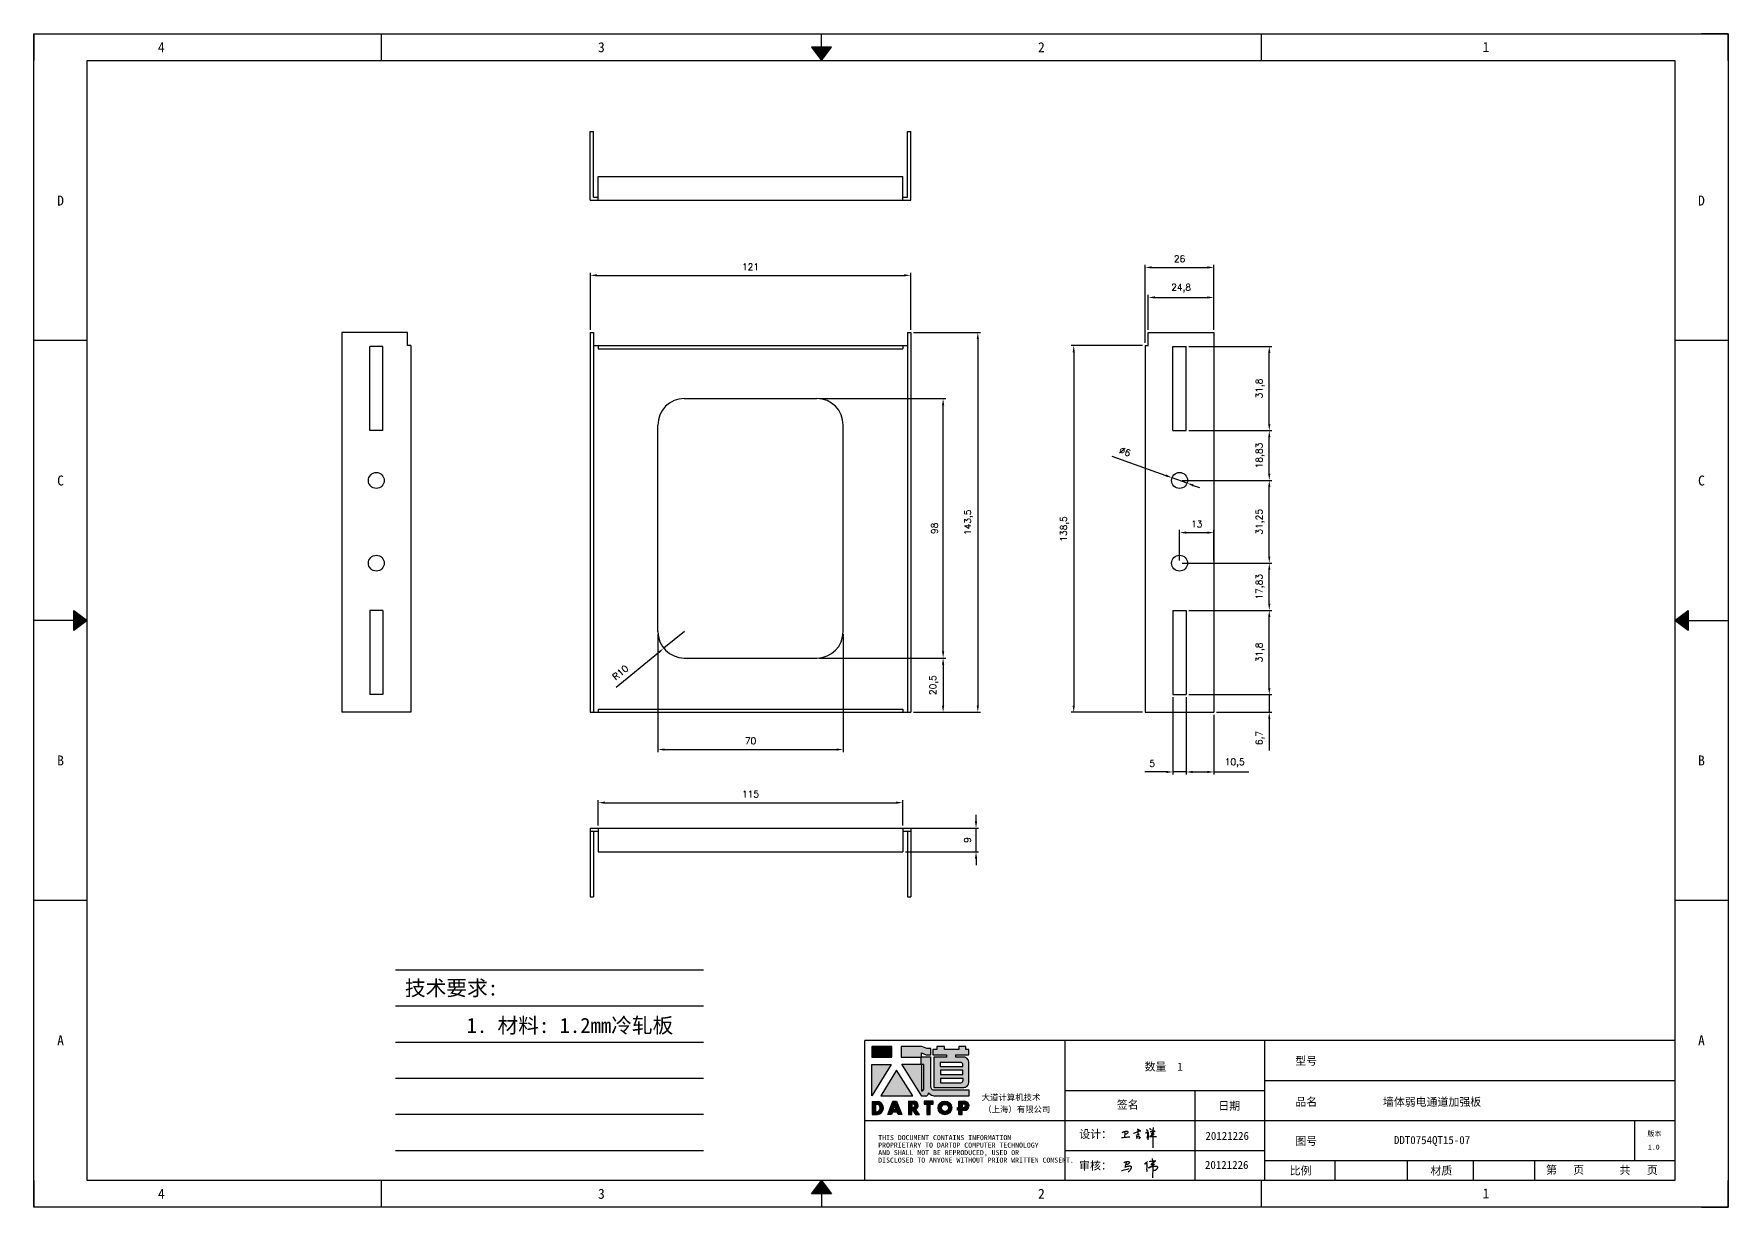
# Model space of a CAD drawing. Header units: millimetres. Extents: x 120943 to 145233, y 4425 to 40233.
# Drawn here: x 144594 to 145233, y 28903 to 29346 of the extents above; entities that cross this region are included whole.
import ezdxf
from ezdxf.enums import TextEntityAlignment as Align

# ---------------------------------------------------------------- set-up
doc = ezdxf.new("R2010")
doc.units = ezdxf.units.MM
doc.linetypes.add('DOT', pattern=[0.25, 0, -0.25])
doc.layers.add('4', color=7, linetype='Continuous')
doc.layers.add('print', color=30, linetype='Continuous')
doc.layers.add('dim', color=2, linetype='Continuous', lineweight=9)
doc.styles.add('Dartop', font='SIMFANG.TTF')
doc.styles.add('HZ', font='SimSun.ttf')
doc.styles.add('hzHT', font='SIMHEI.TTF')
doc.styles.get("Standard").update_dxf_attribs({"font": 'txt', "bigfont": 'gbcbig.shx'})
doc.dimstyles.new('0.5small', dxfattribs={"dimtxt": 2.5, "dimasz": 2.5, "dimexe": 1, "dimexo": 1, "dimgap": 2, "dimtad": 1, "dimtxsty": 'Standard', "dimcen": 2.5, "dimadec": 0, "dimazin": 0, "dimtfac": 1, "dimtmove": 0, "dimatfit": 3, "dimfxl": 1, "dimarcsym": 0})

# ---------------------------------------------------------------- blocks, each defined once
blk = doc.blocks.new('*U527')
at = {"color": 254, "linetype": 'Continuous', "extrusion": (0, 0, -1)}
for points in [[(-17, 0.333), (-16.812, 0.25), (-17, 0.5)], [(-17, 0.333), (-17.188, 0.25), (-16.812, 0.25)], [(-17, 0.333), (-17, 0.5), (-17.188, 0.25)]]:
    blk.add_solid(points, dxfattribs=at)
blk = doc.blocks.new('*U526')
at = {"color": 254, "linetype": 'Continuous', "extrusion": (0, 0, -1)}
for points in [[(-33.167, 11), (-33, 11), (-33.25, 11.188)], [(-33.167, 11), (-33.25, 11.188), (-33.25, 10.812)], [(-33.167, 11), (-33.25, 10.812), (-33, 11)]]:
    blk.add_solid(points, dxfattribs=at)
blk = doc.blocks.new('*U528')
at = {"color": 254, "linetype": 'Continuous'}
for points in [[(17, 21.667), (17.188, 21.75), (16.812, 21.75)], [(17, 21.667), (16.812, 21.75), (17, 21.5)], [(17, 21.667), (17, 21.5), (17.188, 21.75)]]:
    blk.add_solid(points, dxfattribs=at)
blk = doc.blocks.new('*U525')
at = {"color": 254, "linetype": 'Continuous', "extrusion": (0, 0, -1)}
for points in [[(-0.833, 11), (-0.75, 10.812), (-0.75, 11.188)], [(-0.833, 11), (-0.75, 11.188), (-1, 11)], [(-0.833, 11), (-1, 11), (-0.75, 10.812)]]:
    blk.add_solid(points, dxfattribs=at)
blk = doc.blocks.new('dadao')
for p, q in [((48, 19.2), (44.9, 10.4)), ((44.9, 10.4), (51.2, 10.4)), ((51.2, 10.4), (48, 19.2))]:
    blk.add_line(p, q)
for points in [[(41.8, 121.6), (41.8, 143.7), (-0.4, 143.7), (-0.4, 121.6), (41.8, 121.6)], [(104.8, 122), (104.8, 130.3), (114.1, 126.3), (124.2, 126.3), (124.2, 139.6), (115.9, 139.6), (105.1, 143.9), (61.5, 143.9)], [(61.7, 144), (61.7, 121.3), (103.9, 121.3)], [(113.4, 38.7), (105.1, 38.7), (63, 106.5), (103.9, 106.5), (103.9, 120.9), (103.9, 121.3)], [(109.7, 53.6), (109.7, 106.2), (104.3, 106.2), (104.3, 50.4), (106.6, 50.4)], [(144.6, 94.4), (144.6, 84.8), (192, 84.8), (192, 94.1), (144.9, 94.1)], [(120.2, 45), (119.5, 45), (119.5, 44.6)], [(0, 28), (0, 0), (11.8, 0)], [(0.1, 28), (14, 28)], [(7.1, 21.8), (7.1, 6.1), (12, 6.1)], [(7.1, 21.8), (11.4, 21.8)], [(76.8, 28.2), (76.8, 0), (84.1, 0), (84.1, 11.1), (91.6, -0.1), (100.3, -0.1), (91.7, 11.1)], [(76.8, 28.2), (90.6, 28.2)], [(84, 22.7), (84, 15.3), (87.2, 15.3)], [(84, 22.7), (87.3, 22.7)], [(183.7, 0), (183.7, 9.6), (180.6, 9.6), (180.6, 14.9), (183.8, 14.9), (183.8, 28.1), (196.1, 28.1), (196.5, 28.1)], [(183.7, 0), (190.9, 0), (190.9, 9.6), (198.8, 9.6)], [(194.9, 22.3), (190.8, 22.3), (190.8, 15), (194.4, 15)]]:
    blk.add_lwpolyline(points)
blk.add_lwpolyline([(137.1, 144.2), (137.1, 137.9), (128.3, 137.9), (128.3, 126.5), (157.3, 126.5), (157.3, 121.5), (130.3, 121.5), (130.3, 57.5), (194.4, 57.5, 0.414214), (204.4, 67.5), (204.4, 111.3, 0.414214), (194.4, 121.3), (177.5, 121.3), (177.5, 126.3), (204.7, 126.3), (204.7, 137.7), (198.2, 137.7), (198.2, 143.9), (183.3, 143.9), (183.3, 138), (153, 138), (153, 144.2), (137.1, 144.2)], format="xyb", close=True)
for points in [[(104.8, 122), (123.4, 122), (123.4, 60, 0.414214), (131.4, 52), (204.8, 52), (204.8, 39.1), (131.7, 39.1)], [(144.3, 110.8), (144.3, 101.8), (192.3, 101.8), (192.3, 105.5, 0.414214), (187.3, 110.5), (144.3, 110.5)], [(144.6, 77), (144.6, 67.5), (187.6, 67.5, 0.414214), (192.6, 72.5), (192.6, 76.4), (144.6, 76.4)]]:
    blk.add_lwpolyline(points, format="xyb")
for points in [[(-0.3, 106.2), (40.4, 106.2), (-0.3, 39.7), (-0.3, 106.2)], [(51.7, 94.1), (18.4, 39.3), (86.2, 39.3)], [(43.8, 28.2), (51.8, 28.2), (62.6, -0.1), (55, -0.1), (53.2, 5), (42.9, 5), (41.1, 0), (33.6, 0)], [(110, 28.1), (110, 21.9), (116, 21.9), (116, -0.1), (123.2, -0.1), (123.2, 22), (129.2, 22), (129.2, 28.1), (110, 28.1)]]:
    blk.add_lwpolyline(points, close=True)
for radius in [14.5, 7.44]:
    blk.add_circle((154.2, 14.2), radius)
for centre, radius, start, end in [((99.2, 60.7), 12.6, 305.6399, 325.969), ((111.6, 46.7), 8.19, 282.9811, 347.6627), ((136, 61.7), 22.9, 226.7358, 259.3209), ((8.5, 13.9), 8.49, 294.2143, 69.7177), ((9.6, 14.2), 14.4, 278.6604, 72.3203), ((86.4, 19), 3.8, 282.527, 76.7196), ((88.6, 19.4), 8.95, 290.6073, 77.2124), ((193.7, 18.7), 3.8, 280.9891, 72.5513), ((195.7, 18.6), 9.51, 288.8959, 85.2442)]:
    blk.add_arc(centre, radius, start, end)
blk = doc.blocks.new('h')
for p, q in [((20768.1, -2360.9), (20773, -2359.1)), ((20769.5, -2366.9), (20769.8, -2370.6)), ((20769.8, -2370.6), (20770.9, -2378)), ((20770.9, -2378), (20771.5, -2370.6)), ((20772.4, -2369.3), (20774.9, -2367.8)), ((20773, -2359.1), (20784.1, -2355.2)), ((20773.3, -2331.8), (20775.3, -2338.7)), ((20789.1, -2340.9), (20773.5, -2331.9)), ((20775.3, -2338.7), (20775.6, -2351.2)), ((20775.6, -2351.2), (20775.5, -2357.3)), ((20782.2, -2369.2), (20780, -2377.1)), ((20780, -2377.1), (20788.3, -2371.3)), ((20780.1, -2366.4), (20780.8, -2366.4)), ((20781.9, -2367.4), (20782.2, -2369.2)), ((20845.7, -2343.5), (20848.4, -2353)), ((20848.9, -2370.3), (20847.9, -2424)), ((20848.4, -2353), (20848.9, -2370.3))]:
    blk.add_line(p, q)
for points in [[(20696.6, -2372.4, 0.002073), (20710.6, -2371.9, 0.016137), (20719.6, -2371.3, 0.008314), (20736.9, -2369.3)], [(20699.1, -2348.2, -0.029745), (20704.6, -2345.4, -0.046842), (20708.4, -2344.2, -0.00919), (20714.3, -2343, -0.018517), (20717.2, -2342.5, -0.037841), (20720.3, -2342.4, -0.039541), (20723.2, -2342.8, -0.149785), (20726, -2344.3, -0.204935), (20726.9, -2346.6, -0.074872), (20726.5, -2348.3, -0.061615), (20725.6, -2350.3, -0.034204), (20723.8, -2352.6, -0.045776), (20722.3, -2354.1, -0.054985), (20720.4, -2355.3, -0.036348), (20717.3, -2356.5, -0.067752), (20715.7, -2356.8, -0.043553), (20713.2, -2356.7)], [(20755, -2351.9, -0.024077), (20759.9, -2350.1, -0.013147), (20768.7, -2346.5, -0.00522), (20775.4, -2344.1, -0.018517), (20777.3, -2343.4, -0.008274), (20786.3, -2341, -0.039541), (20788.3, -2340.8, -0.079216), (20789.4, -2341, -0.204935)], [(20813.5, -2350.1, 0.007348), (20815.9, -2348.7, 0.008421), (20818, -2347.3, 0.009459), (20819.7, -2346.2, -0.016325), (20820.7, -2345.5, -0.173771), (20821.8, -2345.3, -0.085159), (20823.9, -2346, -0.125883), (20826, -2347.9, -0.160659), (20826.6, -2350.1, -0.010447), (20826.5, -2352.3, -0.008247), (20826.2, -2355.1, -0.002698), (20825.3, -2374, 0.001562), (20823.9, -2383.7, 0.016137)], [(20816.8, -2335, -0.053561), (20819.6, -2336.1, -0.075272), (20821.3, -2337.3, -0.005295), (20822.5, -2338.5, -0.009337), (20823.1, -2339.1, -0.026146), (20823.7, -2339.8, -0.016644), (20824.5, -2340.9)], [(20832.1, -2329.2, -0.053561), (20834.9, -2330.3, -0.075272), (20836.7, -2331.5, -0.005295), (20837.8, -2332.6, -0.009337), (20838.5, -2333.3, -0.026146), (20839, -2334, -0.016644), (20839.8, -2335.1)], [(20836, -2343.7, -0.02797), (20842.1, -2342.6, -0.048868), (20845.6, -2342.2, -0.00919), (20851.1, -2341.4, -0.018517), (20853.9, -2341.1, -0.037841), (20856.7, -2341.2, -0.039541), (20859.4, -2341.6, -0.018282), (20840.6, -2354.7, -0.000937)], [(20847.6, -2340.2, 0.021784), (20849.6, -2335.9, 0.028296), (20850.8, -2332.4, 0.008136), (20851.9, -2328.2, 0.028913), (20852.2, -2327, 0.08193), (20852.1, -2325.9, 0.075058), (20851.7, -2324.7, 0.275043)]]:
    blk.add_lwpolyline(points, format="xyb")
for points in [[(20711.3, -2343.5), (20711.3, -2343.5), (20711.5, -2355.8), (20710.7, -2368), (20710.6, -2371.9)], [(20821.5, -2350.6), (20822.4, -2359.2), (20822.2, -2364.9), (20821.7, -2369), (20821.3, -2376.3), (20823.6, -2368.5), (20827.2, -2366.3), (20829.5, -2366.3)], [(20840.6, -2354.7), (20850, -2354.7), (20855, -2354.3), (20845.9, -2361.1), (20840.5, -2364), (20833, -2367.5), (20863.2, -2367.4), (20865.9, -2367.3)]]:
    blk.add_lwpolyline(points)
for centre, radius, start, end in [((20773.7, -2371.2), 2.3, 121.9907, 163.60158), ((20787.5, -2406), 40.3, 100.61827, 108.24823), ((20780.8, -2367.6), 1.15, 9.4675, 90)]:
    blk.add_arc(centre, radius, start, end)
blk = doc.blocks.new('*D1498')
at = {"layer": 'Defpoints', "color": 0}
for p in [(144924.79, 29254.68), (144803.79, 29233.13), (144924.79, 29233.13)]:
    blk.add_point(p, dxfattribs=at)
at = {"layer": 'dim', "color": 0, "lineweight": -2}
for p, q in [((144803.79, 29234.13), (144803.79, 29255.68)), ((144806.29, 29254.68), (144922.29, 29254.68)), ((144924.79, 29234.13), (144924.79, 29255.68))]:
    blk.add_line(p, q, dxfattribs=at)
at = {"layer": 'dim', "color": 0}
for points in [[(144806.29, 29255.1), (144806.29, 29254.27), (144803.79, 29254.68)], [(144922.29, 29255.1), (144922.29, 29254.27), (144924.79, 29254.68)]]:
    blk.add_solid(points, dxfattribs=at)
at = {"layer": 'dim', "color": 0, "insert": (144864.29, 29257.93), "char_height": 2.5, "attachment_point": 5}
blk.add_mtext('121', dxfattribs=at)
blk = doc.blocks.new('*D1499')
at = {"layer": 'Defpoints', "color": 0}
for p in [(144924.79, 29233.13), (144924.79, 29089.63), (144950.13, 29089.63)]:
    blk.add_point(p, dxfattribs=at)
at = {"layer": 'dim', "color": 0, "lineweight": -2}
for p, q in [((144925.79, 29233.13), (144951.13, 29233.13)), ((144950.13, 29230.63), (144950.13, 29092.13)), ((144925.79, 29089.63), (144951.13, 29089.63))]:
    blk.add_line(p, q, dxfattribs=at)
at = {"layer": 'dim', "color": 0}
for points in [[(144949.71, 29230.63), (144950.54, 29230.63), (144950.13, 29233.13)], [(144949.71, 29092.13), (144950.54, 29092.13), (144950.13, 29089.63)]]:
    blk.add_solid(points, dxfattribs=at)
at = {"layer": 'dim', "color": 0, "insert": (144946.67, 29161.38), "char_height": 2.5, "attachment_point": 5, "rotation": 90}
blk.add_mtext('143,5', dxfattribs=at)
blk = doc.blocks.new('*D1500')
at = {"layer": 'Defpoints', "color": 0}
for p in [(145013.32, 29228.13), (144986.36, 29089.63), (145013.32, 29089.63)]:
    blk.add_point(p, dxfattribs=at)
at = {"layer": 'dim', "color": 0, "lineweight": -2}
for p, q in [((145012.32, 29228.13), (144985.36, 29228.13)), ((144986.36, 29225.63), (144986.36, 29092.13)), ((145012.32, 29089.63), (144985.36, 29089.63))]:
    blk.add_line(p, q, dxfattribs=at)
at = {"layer": 'dim', "color": 0}
for points in [[(144985.94, 29225.63), (144986.78, 29225.63), (144986.36, 29228.13)], [(144985.94, 29092.13), (144986.78, 29092.13), (144986.36, 29089.63)]]:
    blk.add_solid(points, dxfattribs=at)
at = {"layer": 'dim', "color": 0, "insert": (144982.9, 29158.88), "char_height": 2.5, "attachment_point": 5, "rotation": 90}
blk.add_mtext('138,5', dxfattribs=at)
blk = doc.blocks.new('*D1501')
at = {"layer": 'Defpoints', "color": 0}
for p in [(145039.32, 29246.32), (145014.52, 29233.13), (145039.32, 29233.13)]:
    blk.add_point(p, dxfattribs=at)
at = {"layer": 'dim', "color": 0, "lineweight": -2}
for p, q in [((145014.52, 29234.13), (145014.52, 29247.32)), ((145017.02, 29246.32), (145036.82, 29246.32)), ((145039.32, 29234.13), (145039.32, 29247.32))]:
    blk.add_line(p, q, dxfattribs=at)
at = {"layer": 'dim', "color": 0}
for points in [[(145017.02, 29246.74), (145017.02, 29245.91), (145014.52, 29246.32)], [(145036.82, 29246.74), (145036.82, 29245.91), (145039.32, 29246.32)]]:
    blk.add_solid(points, dxfattribs=at)
at = {"layer": 'dim', "color": 0, "insert": (145026.92, 29249.78), "char_height": 2.5, "attachment_point": 5}
blk.add_mtext('24,8', dxfattribs=at)
blk = doc.blocks.new('*D1502')
at = {"layer": 'Defpoints', "color": 0}
for p in [(145039.32, 29257.67), (145039.32, 29233.13), (145013.32, 29228.13)]:
    blk.add_point(p, dxfattribs=at)
at = {"layer": 'dim', "color": 0, "lineweight": -2}
for p, q in [((145013.32, 29229.13), (145013.32, 29258.67)), ((145015.82, 29257.67), (145036.82, 29257.67)), ((145039.32, 29234.13), (145039.32, 29258.67))]:
    blk.add_line(p, q, dxfattribs=at)
at = {"layer": 'dim', "color": 0}
for points in [[(145015.82, 29258.09), (145015.82, 29257.25), (145013.32, 29257.67)], [(145036.82, 29258.09), (145036.82, 29257.25), (145039.32, 29257.67)]]:
    blk.add_solid(points, dxfattribs=at)
at = {"layer": 'dim', "color": 0, "insert": (145026.32, 29260.92), "char_height": 2.5, "attachment_point": 5}
blk.add_mtext('26', dxfattribs=at)
blk = doc.blocks.new('*D1503')
at = {"layer": 'Defpoints', "color": 0}
for p in [(144921.79, 29045.9), (144949.45, 29045.9), (144921.79, 29036.9)]:
    blk.add_point(p, dxfattribs=at)
at = {"layer": 'dim', "color": 0, "lineweight": -2}
for p, q in [((144949.45, 29048.4), (144949.45, 29050.9)), ((144922.79, 29045.9), (144950.45, 29045.9)), ((144949.45, 29036.9), (144949.45, 29045.9)), ((144922.79, 29036.9), (144950.45, 29036.9)), ((144949.45, 29034.4), (144949.45, 29031.9))]:
    blk.add_line(p, q, dxfattribs=at)
at = {"layer": 'dim', "color": 0}
for points in [[(144949.03, 29048.4), (144949.87, 29048.4), (144949.45, 29045.9)], [(144949.03, 29034.4), (144949.87, 29034.4), (144949.45, 29036.9)]]:
    blk.add_solid(points, dxfattribs=at)
at = {"layer": 'dim', "color": 0, "insert": (144946.2, 29041.4), "char_height": 2.5, "attachment_point": 5, "rotation": 90}
blk.add_mtext('9', dxfattribs=at)
blk = doc.blocks.new('*D1504')
at = {"layer": 'Defpoints', "color": 0}
for p in [(144889.29, 29110.13), (144924.79, 29089.63), (144937.02, 29089.63)]:
    blk.add_point(p, dxfattribs=at)
at = {"layer": 'dim', "color": 0, "lineweight": -2}
for p, q in [((144890.29, 29110.13), (144938.02, 29110.13)), ((144937.02, 29107.63), (144937.02, 29092.13)), ((144925.79, 29089.63), (144938.02, 29089.63))]:
    blk.add_line(p, q, dxfattribs=at)
at = {"layer": 'dim', "color": 0}
for points in [[(144936.61, 29107.63), (144937.44, 29107.63), (144937.02, 29110.13)], [(144936.61, 29092.13), (144937.44, 29092.13), (144937.02, 29089.63)]]:
    blk.add_solid(points, dxfattribs=at)
at = {"layer": 'dim', "color": 0, "insert": (144933.56, 29099.88), "char_height": 2.5, "attachment_point": 5, "rotation": 90}
blk.add_mtext('20,5', dxfattribs=at)
blk = doc.blocks.new('*D1505')
at = {"layer": 'Defpoints', "color": 0}
for p in [(144889.29, 29208.13), (144937.02, 29208.13), (144889.29, 29110.13)]:
    blk.add_point(p, dxfattribs=at)
at = {"layer": 'dim', "color": 0, "lineweight": -2}
for p, q in [((144890.29, 29208.13), (144938.02, 29208.13)), ((144937.02, 29112.63), (144937.02, 29205.63)), ((144890.29, 29110.13), (144938.02, 29110.13))]:
    blk.add_line(p, q, dxfattribs=at)
at = {"layer": 'dim', "color": 0}
for points in [[(144936.61, 29205.63), (144937.44, 29205.63), (144937.02, 29208.13)], [(144936.61, 29112.63), (144937.44, 29112.63), (144937.02, 29110.13)]]:
    blk.add_solid(points, dxfattribs=at)
at = {"layer": 'dim', "color": 0, "insert": (144933.77, 29159.13), "char_height": 2.5, "attachment_point": 5, "rotation": 90}
blk.add_mtext('98', dxfattribs=at)
blk = doc.blocks.new('*D1506')
at = {"layer": 'Defpoints', "color": 0}
for p in [(144829.29, 29120.13), (144899.29, 29120.13), (144899.29, 29075.56)]:
    blk.add_point(p, dxfattribs=at)
at = {"layer": 'dim', "color": 0, "lineweight": -2}
for p, q in [((144829.29, 29119.13), (144829.29, 29074.56)), ((144899.29, 29119.13), (144899.29, 29074.56)), ((144831.79, 29075.56), (144896.79, 29075.56))]:
    blk.add_line(p, q, dxfattribs=at)
at = {"layer": 'dim', "color": 0}
for points in [[(144831.79, 29075.98), (144831.79, 29075.14), (144829.29, 29075.56)], [(144896.79, 29075.98), (144896.79, 29075.14), (144899.29, 29075.56)]]:
    blk.add_solid(points, dxfattribs=at)
at = {"layer": 'dim', "color": 0, "insert": (144864.29, 29078.81), "char_height": 2.5, "attachment_point": 5}
blk.add_mtext('70', dxfattribs=at)
blk = doc.blocks.new('*D1107')
at = {"layer": 'Defpoints', "color": 0}
for p in [(144839.29, 29120.13), (144831.53, 29113.82)]:
    blk.add_point(p, dxfattribs=at)
at = {"layer": 'dim', "color": 0, "lineweight": -2}
for p, q in [((144839.29, 29120.13), (144831.53, 29113.82)), ((144813.52, 29099.15), (144829.59, 29112.24))]:
    blk.add_line(p, q, dxfattribs=at)
at = {"layer": 'dim', "color": 0}
blk.add_solid([(144829.33, 29112.56), (144829.86, 29111.92), (144831.53, 29113.82)], dxfattribs=at)
at = {"layer": 'dim', "color": 0, "insert": (144815.12, 29104.64), "char_height": 2.5, "attachment_point": 5, "rotation": 39.14952}
blk.add_mtext('R10', dxfattribs=at)
blk = doc.blocks.new('*D1507')
at = {"layer": 'Defpoints', "color": 0}
for p in [(145028.82, 29096.33), (145039.32, 29089.63), (145039.32, 29067.09)]:
    blk.add_point(p, dxfattribs=at)
at = {"layer": 'dim', "color": 0, "lineweight": -2}
for p, q in [((145028.82, 29095.33), (145028.82, 29066.09)), ((145039.32, 29088.63), (145039.32, 29066.09)), ((145031.32, 29067.09), (145036.82, 29067.09)), ((145039.32, 29067.09), (145052.49, 29067.09))]:
    blk.add_line(p, q, dxfattribs=at)
at = {"layer": 'dim', "color": 0}
for points in [[(145031.32, 29067.51), (145031.32, 29066.67), (145028.82, 29067.09)], [(145036.82, 29067.51), (145036.82, 29066.67), (145039.32, 29067.09)]]:
    blk.add_solid(points, dxfattribs=at)
at = {"layer": 'dim', "color": 0, "insert": (145047.16, 29070.55), "char_height": 2.5, "attachment_point": 5}
blk.add_mtext('10,5', dxfattribs=at)
blk = doc.blocks.new('*D1508')
at = {"layer": 'Defpoints', "color": 0}
for p in [(145023.82, 29096.33), (145028.82, 29096.33), (145023.82, 29067.09)]:
    blk.add_point(p, dxfattribs=at)
at = {"layer": 'dim', "color": 0, "lineweight": -2}
for p, q in [((145023.82, 29095.33), (145023.82, 29066.09)), ((145028.82, 29095.33), (145028.82, 29066.09)), ((145021.32, 29067.09), (145013.16, 29067.09)), ((145028.82, 29067.09), (145023.82, 29067.09)), ((145031.32, 29067.09), (145033.82, 29067.09))]:
    blk.add_line(p, q, dxfattribs=at)
at = {"layer": 'dim', "color": 0}
for points in [[(145021.32, 29067.51), (145021.32, 29066.67), (145023.82, 29067.09)], [(145031.32, 29067.51), (145031.32, 29066.67), (145028.82, 29067.09)]]:
    blk.add_solid(points, dxfattribs=at)
at = {"layer": 'dim', "color": 0, "insert": (145015.99, 29070.34), "char_height": 2.5, "attachment_point": 5}
blk.add_mtext('5', dxfattribs=at)
blk = doc.blocks.new('*D1509')
at = {"layer": 'Defpoints', "color": 0}
for p in [(145028.82, 29096.33), (145039.32, 29089.63), (145060.21, 29089.63)]:
    blk.add_point(p, dxfattribs=at)
at = {"layer": 'dim', "color": 0, "lineweight": -2}
for p, q in [((145060.21, 29098.83), (145060.21, 29101.33)), ((145029.82, 29096.33), (145061.21, 29096.33)), ((145060.21, 29096.33), (145060.21, 29089.63)), ((145040.32, 29089.63), (145061.21, 29089.63)), ((145060.21, 29087.13), (145060.21, 29075.22))]:
    blk.add_line(p, q, dxfattribs=at)
at = {"layer": 'dim', "color": 0}
for points in [[(145059.79, 29098.83), (145060.62, 29098.83), (145060.21, 29096.33)], [(145059.79, 29087.13), (145060.62, 29087.13), (145060.21, 29089.63)]]:
    blk.add_solid(points, dxfattribs=at)
at = {"layer": 'dim', "color": 0, "insert": (145056.75, 29079.92), "char_height": 2.5, "attachment_point": 5, "rotation": 90}
blk.add_mtext('6,7', dxfattribs=at)
blk = doc.blocks.new('*D1510')
at = {"layer": 'Defpoints', "color": 0}
for p in [(145028.82, 29128.13), (145060.21, 29128.13), (145028.82, 29096.33)]:
    blk.add_point(p, dxfattribs=at)
at = {"layer": 'dim', "color": 0, "lineweight": -2}
for p, q in [((145029.82, 29128.13), (145061.21, 29128.13)), ((145060.21, 29098.83), (145060.21, 29125.63)), ((145029.82, 29096.33), (145061.21, 29096.33))]:
    blk.add_line(p, q, dxfattribs=at)
at = {"layer": 'dim', "color": 0}
for points in [[(145059.79, 29125.63), (145060.62, 29125.63), (145060.21, 29128.13)], [(145059.79, 29098.83), (145060.62, 29098.83), (145060.21, 29096.33)]]:
    blk.add_solid(points, dxfattribs=at)
at = {"layer": 'dim', "color": 0, "insert": (145056.75, 29112.23), "char_height": 2.5, "attachment_point": 5, "rotation": 90}
blk.add_mtext('31,8', dxfattribs=at)
blk = doc.blocks.new('*D1511')
at = {"layer": 'Defpoints', "color": 0}
for p in [(145026.32, 29145.96), (145060.21, 29145.96), (145028.82, 29128.13)]:
    blk.add_point(p, dxfattribs=at)
at = {"layer": 'dim', "color": 0, "lineweight": -2}
for p, q in [((145027.32, 29145.96), (145061.21, 29145.96)), ((145060.21, 29130.63), (145060.21, 29143.46)), ((145029.82, 29128.13), (145061.21, 29128.13))]:
    blk.add_line(p, q, dxfattribs=at)
at = {"layer": 'dim', "color": 0}
for points in [[(145059.79, 29143.46), (145060.62, 29143.46), (145060.21, 29145.96)], [(145059.79, 29130.63), (145060.62, 29130.63), (145060.21, 29128.13)]]:
    blk.add_solid(points, dxfattribs=at)
at = {"layer": 'dim', "color": 0, "insert": (145056.75, 29137.04), "char_height": 2.5, "attachment_point": 5, "rotation": 90}
blk.add_mtext('17,83', dxfattribs=at)
blk = doc.blocks.new('*D1512')
at = {"layer": 'Defpoints', "color": 0}
for p in [(145026.32, 29177.21), (145060.21, 29177.21), (145026.32, 29145.96)]:
    blk.add_point(p, dxfattribs=at)
at = {"layer": 'dim', "color": 0, "lineweight": -2}
for p, q in [((145027.32, 29177.21), (145061.21, 29177.21)), ((145060.21, 29148.46), (145060.21, 29174.71)), ((145027.32, 29145.96), (145061.21, 29145.96))]:
    blk.add_line(p, q, dxfattribs=at)
at = {"layer": 'dim', "color": 0}
for points in [[(145059.79, 29174.71), (145060.62, 29174.71), (145060.21, 29177.21)], [(145059.79, 29148.46), (145060.62, 29148.46), (145060.21, 29145.96)]]:
    blk.add_solid(points, dxfattribs=at)
at = {"layer": 'dim', "color": 0, "insert": (145056.75, 29161.58), "char_height": 2.5, "attachment_point": 5, "rotation": 90}
blk.add_mtext('31,25', dxfattribs=at)
blk = doc.blocks.new('*D1513')
at = {"layer": 'Defpoints', "color": 0}
for p in [(145028.82, 29196.03), (145060.21, 29196.03), (145026.32, 29177.21)]:
    blk.add_point(p, dxfattribs=at)
at = {"layer": 'dim', "color": 0, "lineweight": -2}
for p, q in [((145029.82, 29196.03), (145061.21, 29196.03)), ((145060.21, 29179.71), (145060.21, 29193.53)), ((145027.32, 29177.21), (145061.21, 29177.21))]:
    blk.add_line(p, q, dxfattribs=at)
at = {"layer": 'dim', "color": 0}
for points in [[(145059.79, 29193.53), (145060.62, 29193.53), (145060.21, 29196.03)], [(145059.79, 29179.71), (145060.62, 29179.71), (145060.21, 29177.21)]]:
    blk.add_solid(points, dxfattribs=at)
at = {"layer": 'dim', "color": 0, "insert": (145056.75, 29186.62), "char_height": 2.5, "attachment_point": 5, "rotation": 90}
blk.add_mtext('18,83', dxfattribs=at)
blk = doc.blocks.new('*D1514')
at = {"layer": 'Defpoints', "color": 0}
for p in [(145028.82, 29227.83), (145060.21, 29227.83), (145028.82, 29196.03)]:
    blk.add_point(p, dxfattribs=at)
at = {"layer": 'dim', "color": 0, "lineweight": -2}
for p, q in [((145029.82, 29227.83), (145061.21, 29227.83)), ((145060.21, 29198.53), (145060.21, 29225.33)), ((145029.82, 29196.03), (145061.21, 29196.03))]:
    blk.add_line(p, q, dxfattribs=at)
at = {"layer": 'dim', "color": 0}
for points in [[(145059.79, 29225.33), (145060.62, 29225.33), (145060.21, 29227.83)], [(145059.79, 29198.53), (145060.62, 29198.53), (145060.21, 29196.03)]]:
    blk.add_solid(points, dxfattribs=at)
at = {"layer": 'dim', "color": 0, "insert": (145056.75, 29211.93), "char_height": 2.5, "attachment_point": 5, "rotation": 90}
blk.add_mtext('31,8', dxfattribs=at)
blk = doc.blocks.new('*D1515')
at = {"layer": 'Defpoints', "color": 0}
for p in [(145039.32, 29157.5), (145026.32, 29145.96), (145039.32, 29145.96)]:
    blk.add_point(p, dxfattribs=at)
at = {"layer": 'dim', "color": 0, "lineweight": -2}
for p, q in [((145026.32, 29146.96), (145026.32, 29158.5)), ((145028.82, 29157.5), (145036.82, 29157.5)), ((145039.32, 29146.96), (145039.32, 29158.5))]:
    blk.add_line(p, q, dxfattribs=at)
at = {"layer": 'dim', "color": 0}
for points in [[(145028.82, 29157.92), (145028.82, 29157.09), (145026.32, 29157.5)], [(145036.82, 29157.92), (145036.82, 29157.09), (145039.32, 29157.5)]]:
    blk.add_solid(points, dxfattribs=at)
at = {"layer": 'dim', "color": 0, "insert": (145032.82, 29160.75), "char_height": 2.5, "attachment_point": 5}
blk.add_mtext('13', dxfattribs=at)
blk = doc.blocks.new('*D1516')
at = {"layer": 'Defpoints', "color": 0}
for p in [(145023.5, 29178.22), (145029.15, 29176.19)]:
    blk.add_point(p, dxfattribs=at)
at = {"layer": 'dim', "color": 0, "lineweight": -2}
for p, q in [((145000.77, 29186.4), (145021.15, 29179.07)), ((145029.15, 29176.19), (145023.5, 29178.22)), ((145031.5, 29175.34), (145033.85, 29174.5))]:
    blk.add_line(p, q, dxfattribs=at)
at = {"layer": 'dim', "color": 0}
for points in [[(145021.29, 29179.46), (145021.01, 29178.68), (145023.5, 29178.22)], [(145031.64, 29175.74), (145031.36, 29174.95), (145029.15, 29176.19)]]:
    blk.add_solid(points, dxfattribs=at)
at = {"layer": 'dim', "color": 0, "insert": (145005.71, 29188.08), "char_height": 2.5, "attachment_point": 5, "rotation": 340.20848}
blk.add_mtext('∅6', dxfattribs=at)
blk = doc.blocks.new('*D1517')
at = {"layer": 'Defpoints', "color": 0}
for p in [(144921.79, 29055.49), (144806.79, 29045.9), (144921.79, 29045.9)]:
    blk.add_point(p, dxfattribs=at)
at = {"layer": 'dim', "color": 0, "lineweight": -2}
for p, q in [((144806.79, 29046.9), (144806.79, 29056.49)), ((144921.79, 29046.9), (144921.79, 29056.49)), ((144809.29, 29055.49), (144919.29, 29055.49))]:
    blk.add_line(p, q, dxfattribs=at)
at = {"layer": 'dim', "color": 0}
for points in [[(144809.29, 29055.91), (144809.29, 29055.08), (144806.79, 29055.49)], [(144919.29, 29055.91), (144919.29, 29055.08), (144921.79, 29055.49)]]:
    blk.add_solid(points, dxfattribs=at)
at = {"layer": 'dim', "color": 0, "insert": (144864.29, 29058.74), "char_height": 2.5, "attachment_point": 5}
blk.add_mtext('115', dxfattribs=at)

msp = doc.modelspace()

# ---------------------------------------------------------------- hatches: boundary and pattern name
for points in [[(144917.657, 28963.331), (144910.123, 28963.331), (144910.123, 28959.395), (144917.657, 28959.395)], [(144917.414, 28956.641), (144910.143, 28956.641), (144910.143, 28944.769)], [(144919.43, 28954.486), (144913.486, 28944.69), (144925.589, 28944.69)], [(144933.274, 28942.686), (144929.834, 28942.686), (144929.834, 28941.594), (144930.908, 28941.594), (144930.908, 28937.662), (144932.192, 28937.662), (144932.192, 28941.597), (144933.274, 28941.597)]]:
    msp.add_hatch(color=0).paths.add_polyline_path(points)
h = msp.add_hatch(color=0)
h.paths.add_polyline_path([(144928.915, 28960.938), (144930.578, 28960.22), (144932.376, 28960.22), (144932.376, 28962.599), (144930.893, 28962.599), (144928.96, 28963.362), (144921.217, 28963.362), (144921.217, 28959.339), (144928.751, 28959.339), (144928.751, 28959.257), (144928.751, 28956.686), (144921.445, 28956.686), (144928.96, 28944.592), (144930.448, 28944.592, 0.2793748), (144931.534, 28945.648), (144931.534, 28945.704), (144931.665, 28945.704, 0.1431454), (144933.714, 28944.661), (144946.773, 28944.661), (144946.773, 28946.955), (144933.659, 28946.955, -0.4142136), (144932.23, 28948.383), (144932.23, 28959.466), (144928.915, 28959.466)])
h.paths.add_polyline_path([(144928.827, 28956.634), (144929.784, 28956.634), (144929.784, 28947.247, -0.0889357), (144929.23, 28946.677), (144928.824, 28946.677)], flags=16)
h = msp.add_hatch(color=0)
h.paths.add_polyline_path([(144946.75, 28962.266), (144945.588, 28962.266), (144945.588, 28963.372), (144942.933, 28963.372), (144942.933, 28962.322), (144937.511, 28962.322), (144937.511, 28963.427), (144934.671, 28963.427), (144934.671, 28962.301), (144933.102, 28962.301), (144933.102, 28960.263), (144938.28, 28960.263), (144938.28, 28959.362), (144933.455, 28959.362), (144933.455, 28947.952), (144944.909, 28947.952, 0.4142136), (144946.695, 28949.738), (144946.695, 28957.552, 0.4142136), (144944.909, 28959.337), (144941.881, 28959.337), (144941.881, 28960.221), (144946.75, 28960.221)])
h.paths.add_polyline_path([(144943.644, 28957.403, -0.4142136), (144944.537, 28956.51), (144944.537, 28955.855), (144935.961, 28955.855), (144935.961, 28957.403)], flags=16)
h.paths.add_polyline_path([(144944.482, 28954.474), (144944.482, 28952.816), (144936.017, 28952.816), (144936.017, 28954.474)], flags=16)
h.paths.add_polyline_path([(144944.592, 28951.324), (144944.592, 28950.614, -0.4142136), (144943.7, 28949.721), (144936.017, 28949.721), (144936.017, 28951.324)], flags=16)
h = msp.add_hatch(color=0)
h.paths.add_polyline_path([(144912.691, 28942.668), (144910.197, 28942.668), (144910.197, 28937.677), (144912.298, 28937.677, 0.7930159)])
h.paths.add_polyline_path([(144912.335, 28938.77), (144911.462, 28938.77), (144911.462, 28941.575), (144912.238, 28941.575, -0.6713609)], flags=16)
h = msp.add_hatch(color=0)
h.paths.add_polyline_path([(144919.449, 28942.709), (144918.025, 28942.709), (144916.194, 28937.672), (144917.543, 28937.672), (144917.86, 28938.564), (144919.687, 28938.564), (144920.011, 28937.661), (144921.37, 28937.661)])
h.paths.add_polyline_path([(144919.338, 28939.526), (144918.206, 28939.526), (144918.762, 28941.109)], flags=16)
h = msp.add_hatch(color=0)
h.paths.add_polyline_path([(144926.368, 28942.705), (144923.915, 28942.705), (144923.915, 28937.669), (144925.211, 28937.669), (144925.211, 28939.665), (144926.544, 28937.651), (144928.11, 28937.651), (144926.577, 28939.653, 0.7440549)])
h.paths.add_polyline_path([(144925.199, 28940.411), (144925.199, 28941.733), (144925.779, 28941.733, -0.796809), (144925.77, 28940.411)], flags=16)
h = msp.add_hatch(color=0)
h.paths.add_polyline_path([(144935.144, 28940.205, 1), (144940.315, 28940.205, 1)])
h.paths.add_polyline_path([(144939.058, 28940.205, -1), (144936.401, 28940.205, -1)], flags=16)
h = msp.add_hatch(color=0)
h.paths.add_polyline_path([(144945.276, 28942.693), (144945.201, 28942.693), (144943.014, 28942.693), (144943.014, 28940.343), (144942.434, 28940.343), (144942.434, 28939.389), (144943.005, 28939.389), (144943.005, 28937.678), (144944.282, 28937.678), (144944.282, 28939.395), (144945.685, 28939.395, 0.8123038)])
h.paths.add_polyline_path([(144944.263, 28940.349), (144944.263, 28941.664), (144944.989, 28941.664, -0.7782134), (144944.915, 28940.349)], flags=16)

# ---------------------------------------------------------------- linework, layer by layer
at = {"color": 0, "linetype": 'DOT'}
for p, q in [((144593.633, 29345.888), (145223.426, 29345.888)), ((144593.633, 28912.792), (144593.633, 29335.816)), ((145233.498, 29335.816), (145233.498, 28912.792)), ((145223.426, 28902.72), (144593.633, 28902.72))]:
    msp.add_line(p, q, dxfattribs=at)
at = {"color": 0}
for p, q in [((144593.633, 29345.888), (144593.633, 29335.816)), ((144593.633, 29345.888), (144593.633, 29345.888)), ((144724.861, 29335.816), (144724.861, 29345.888)), ((144891.049, 29340.852), (144891.049, 29345.888)), ((145057.238, 29335.816), (145057.238, 29345.888)), ((145233.498, 29345.888), (145223.426, 29345.888)), ((145233.498, 29335.816), (145233.498, 29345.888)), ((144613.777, 28912.792), (144613.777, 29335.816)), ((144613.777, 29335.816), (145213.354, 29335.816)), ((145213.354, 29335.816), (145213.354, 28912.792)), ((144613.777, 29230.06), (144593.633, 29230.06)), ((145233.498, 29230.06), (145213.354, 29230.06)), ((144608.741, 29124.304), (144593.633, 29124.304)), ((145218.39, 29124.304), (145233.498, 29124.304)), ((144613.777, 29018.548), (144593.633, 29018.548)), ((145233.498, 29018.548), (145213.354, 29018.548)), ((145213.354, 28965.67), (144907.416, 28965.67)), ((144907.416, 28912.792), (144907.416, 28965.67)), ((144982.956, 28965.67), (144982.956, 28912.792)), ((145058.497, 28912.792), (145058.497, 28965.67)), ((145058.497, 28950.562), (145213.354, 28950.562)), ((144982.956, 28946.785), (145058.497, 28946.785)), ((145032.058, 28946.785), (145032.058, 28912.792)), ((144907.416, 28935.454), (144982.956, 28935.454)), ((144982.956, 28935.454), (145213.354, 28935.454)), ((145198.246, 28920.346), (145198.246, 28935.454)), ((144982.956, 28924.123), (145058.497, 28924.123)), ((145058.497, 28920.346), (145213.354, 28920.346)), ((145085.073, 28912.792), (145085.073, 28920.346)), ((145112.463, 28912.792), (145112.463, 28920.346)), ((145137.362, 28912.792), (145137.362, 28920.346)), ((145160.476, 28912.792), (145160.476, 28920.346)), ((144593.633, 28912.792), (144593.633, 28902.72)), ((145213.354, 28912.792), (144613.777, 28912.792)), ((144724.861, 28902.72), (144724.861, 28912.792)), ((145057.238, 28902.72), (145057.238, 28912.792)), ((145233.498, 28902.72), (145233.498, 28912.792)), ((144593.633, 28902.72), (144593.633, 28902.72)), ((144891.049, 28907.756), (144891.049, 28902.72)), ((145223.426, 28902.72), (145233.498, 28902.72))]:
    msp.add_line(p, q, dxfattribs=at)
for p, q in [((144803.788, 29309.03), (144804.988, 29309.03)), ((144803.788, 29283.03), (144803.788, 29309.03)), ((144804.988, 29284.23), (144804.988, 29309.03)), ((144923.588, 29309.03), (144924.788, 29309.03)), ((144923.588, 29284.23), (144923.588, 29309.03)), ((144924.788, 29283.03), (144924.788, 29309.03)), ((144806.788, 29292.03), (144921.788, 29292.03)), ((144806.788, 29283.03), (144806.788, 29292.03)), ((144921.788, 29283.03), (144921.788, 29292.03)), ((144803.788, 29283.03), (144924.788, 29283.03)), ((144804.988, 29284.23), (144806.788, 29284.23)), ((144921.788, 29284.23), (144923.588, 29284.23)), ((144709.959, 29233.132), (144709.959, 29089.632)), ((144734.759, 29233.132), (144709.959, 29233.132)), ((144734.759, 29233.132), (144730.966, 29233.132)), ((144734.759, 29228.132), (144734.759, 29233.132)), ((144803.788, 29233.132), (144803.788, 29089.632)), ((144803.788, 29233.132), (144804.988, 29233.132)), ((144804.988, 29233.132), (144804.988, 29089.632)), ((144923.588, 29233.132), (144924.788, 29233.132)), ((144923.588, 29233.132), (144923.588, 29089.632)), ((144924.788, 29233.132), (144924.788, 29089.632)), ((145014.525, 29233.132), (145018.317, 29233.132)), ((145014.525, 29228.132), (145014.525, 29233.132)), ((145014.525, 29233.132), (145039.325, 29233.132)), ((145039.325, 29233.132), (145039.325, 29089.632)), ((144725.459, 29227.832), (144720.459, 29227.832)), ((144720.459, 29196.032), (144720.459, 29227.832)), ((144725.459, 29196.032), (144725.459, 29227.832)), ((144735.959, 29228.132), (144734.759, 29228.132)), ((144735.959, 29228.132), (144735.959, 29089.632)), ((144804.988, 29228.132), (144923.588, 29228.132)), ((144806.788, 29228.132), (144806.788, 29226.932)), ((144806.788, 29226.932), (144921.788, 29226.932)), ((144921.788, 29228.132), (144921.788, 29226.932)), ((145013.325, 29228.132), (145013.325, 29089.632)), ((145013.325, 29228.132), (145014.525, 29228.132)), ((145023.825, 29227.832), (145028.825, 29227.832)), ((145023.825, 29196.032), (145023.825, 29227.832)), ((145028.825, 29196.032), (145028.825, 29227.832)), ((144839.288, 29208.132), (144889.288, 29208.132)), ((144829.288, 29120.132), (144829.288, 29198.132)), ((144899.288, 29120.132), (144899.288, 29198.132)), ((144725.459, 29196.032), (144720.459, 29196.032)), ((145023.825, 29196.032), (145028.825, 29196.032)), ((144725.459, 29128.132), (144720.459, 29128.132)), ((144720.459, 29128.132), (144720.459, 29096.332)), ((144725.459, 29128.132), (144725.459, 29096.332)), ((145023.825, 29128.132), (145028.825, 29128.132)), ((145023.825, 29128.132), (145023.825, 29096.332)), ((145028.825, 29128.132), (145028.825, 29096.332)), ((144839.288, 29110.132), (144889.288, 29110.132)), ((144725.459, 29096.332), (144720.459, 29096.332)), ((145023.825, 29096.332), (145028.825, 29096.332)), ((144735.959, 29089.632), (144709.959, 29089.632)), ((144803.788, 29089.632), (144924.788, 29089.632)), ((144806.788, 29090.832), (144806.788, 29089.632)), ((144806.788, 29090.832), (144921.788, 29090.832)), ((144921.788, 29090.832), (144921.788, 29089.632)), ((145013.325, 29089.632), (145039.325, 29089.632)), ((144803.788, 29045.904), (144924.788, 29045.904)), ((144803.788, 29045.904), (144803.788, 29019.904)), ((144803.788, 29044.704), (144806.788, 29044.704)), ((144804.988, 29044.704), (144804.988, 29019.904)), ((144806.788, 29045.904), (144806.788, 29036.904)), ((144921.788, 29045.904), (144921.788, 29036.904)), ((144921.788, 29044.704), (144924.788, 29044.704)), ((144923.588, 29044.704), (144923.588, 29019.904)), ((144924.788, 29045.904), (144924.788, 29019.904)), ((144806.788, 29036.904), (144921.788, 29036.904)), ((144803.788, 29019.904), (144804.988, 29019.904)), ((144923.588, 29019.904), (144924.788, 29019.904)), ((145015.398, 28917.958), (145014.655, 28917.556)), ((145015.932, 28918.243), (145015.398, 28917.958)), ((145015.428, 28918.844), (145016.372, 28918.844)), ((145016.875, 28918.89), (145015.932, 28918.243)), ((145015.966, 28921.084), (145016.183, 28919.274)), ((145016.218, 28917.937), (145016.138, 28913.777)), ((145016.183, 28919.274), (145016.218, 28917.937)), ((145016.372, 28918.844), (145016.875, 28918.89))]:
    msp.add_line(p, q)
for points in [[(144891.049, 29335.816), (144894.826, 29340.852), (144887.272, 29340.852), (144891.049, 29335.816)], [(144613.777, 29124.304), (144608.741, 29120.527), (144608.741, 29128.081), (144613.777, 29124.304)], [(145213.354, 29124.304), (145218.39, 29128.081), (145218.39, 29120.527), (145213.354, 29124.304)], [(144891.049, 28912.792), (144894.826, 28907.756), (144887.272, 28907.756), (144891.049, 28912.792)]]:
    msp.add_lwpolyline(points, close=True, dxfattribs=at)
for points in [[(145005.222, 28919.497, -0.029745), (145005.654, 28919.714, -0.0468422), (145005.946, 28919.808, -0.0091902), (145006.403, 28919.9, -0.0185172), (145006.631, 28919.933, -0.0378406), (145006.867, 28919.94, -0.0395413), (145007.092, 28919.913, -0.1497852), (145007.311, 28919.793, -0.2049352), (145007.378, 28919.62, -0.0748717), (145007.352, 28919.483, -0.0616146), (145007.278, 28919.331, -0.0342039), (145007.143, 28919.153, -0.0457759), (145007.022, 28919.037, -0.054985), (145006.876, 28918.945, -0.0363479), (145006.633, 28918.849, -0.0677521), (145006.512, 28918.828, -0.0435534), (145006.321, 28918.838)], [(145014.655, 28917.556, -0.029745), (145015.329, 28917.894, -0.0468422), (145015.785, 28918.041, -0.0091902), (145016.497, 28918.184, -0.0185172), (145016.854, 28918.236, -0.0378406), (145017.222, 28918.248, -0.0395413), (145017.572, 28918.204, -0.1497852), (145017.914, 28918.018, -0.2049352), (145018.018, 28917.747, -0.0748717), (145017.978, 28917.534, -0.0616146), (145017.862, 28917.297, -0.0342039), (145017.651, 28917.019, -0.0457759), (145017.463, 28916.839, -0.054985), (145017.235, 28916.696, -0.0363479), (145016.857, 28916.545, -0.0677521), (145016.667, 28916.513, -0.0435534), (145016.37, 28916.528)], [(145014.965, 28919.958, -0.0279703), (145015.575, 28920.07, -0.0488679), (145015.929, 28920.108, -0.0091902), (145016.485, 28920.19, -0.0185172), (145016.763, 28920.216, -0.0378406), (145017.048, 28920.21, -0.0395413), (145017.317, 28920.162, -0.0182819), (145015.428, 28918.844, -0.0009369)]]:
    msp.add_lwpolyline(points, format="xyb")
msp.add_lwpolyline([(145006.174, 28919.856), (145006.174, 28919.856), (145006.03, 28918.971), (145005.792, 28918.139), (145005.637, 28917.628)])
for centre in [(144722.959, 29177.207), (145026.325, 29177.207), (144722.959, 29145.957), (145026.325, 29145.957)]:
    msp.add_circle(centre, 3)
for centre, radius, start, end in [((144839.288, 29198.132), 10, 90, 180), ((144889.288, 29198.132), 10, 0, 90), ((144839.288, 29120.132), 10, 180, 270), ((144889.288, 29120.132), 10, 270, 0), ((145004.117, 28918.092), 1.596, 281.076982, 291.212632), ((144969.017, 29060.568), 148.319, 283.91895, 284.971512), ((145008.076, 28913.406), 4.876, 113.202449, 120.017497), ((145006.932, 28916.076), 1.971, 102.47486, 113.202449), ((145009.788, 28903.165), 15.195, 100.36867, 102.47486), ((145006.614, 28917.345), 1.257, 283.816254, 294.030509), ((145007.727, 28914.428), 3.745, 96.125337, 100.36867), ((145006.882, 28916.722), 0.58, 294.836428, 309.901134), ((144999.15, 28923.856), 11.096, 316.919563, 320.58866), ((145007.528, 28916.287), 1.875, 87.457037, 96.125337), ((145007.535, 28916.444), 1.717, 78.399567, 87.457037), ((145005.438, 28918.466), 2.821, 324.094808, 331.378357), ((145007.777, 28917.626), 0.511, 44.324655, 78.399567), ((145007.627, 28917.359), 0.377, 319.573073, 337.48549), ((145006.589, 28918.189), 1.694, 324.910666, 333.348429), ((145007.413, 28917.881), 0.825, 326.76781, 340.871018), ((145007.94, 28917.785), 0.284, 357.998393, 44.324655), ((145007.663, 28917.794), 0.561, 340.871018, 357.998393), ((145009.433, 28925.489), 7.458, 299.265464, 300.9495), ((145026.329, 28862.976), 57.583, 102.46592, 103.2053), ((144987.087, 28946.811), 38.128, 313.366132, 315.296084), ((145134.329, 28898.578), 121.7, 171.410173, 171.768083), ((145013.904, 28918.959), 0.244, 52.375745, 91.291159), ((144799.456, 28925.875), 214.732, 357.565664, 358.057278), ((145013.821, 28918.997), 0.279, 357.196828, 33.705179), ((145007.532, 28919.408), 6.583, 352.912546, 354.802684), ((145010.001, 28919.184), 4.103, 354.802684, 357.196828)]:
    msp.add_arc(centre, radius, start, end)
at = {"layer": 'Defpoints'}
for p, q in [((144730.249, 28992.378), (144846.508, 28992.378)), ((144730.249, 28978.728), (144846.508, 28978.728)), ((144730.249, 28978.728), (144846.508, 28978.728)), ((144730.249, 28965.078), (144846.508, 28965.078)), ((144730.249, 28951.428), (144846.508, 28951.428)), ((144730.249, 28937.778), (144846.508, 28937.778)), ((144730.249, 28924.128), (144846.508, 28924.128))]:
    msp.add_line(p, q, dxfattribs=at)
at = {"layer": 'print'}
msp.add_lwpolyline([(144593.633, 29345.888), (145233.498, 29345.888), (145233.498, 28902.72), (144593.633, 28902.72)], close=True, dxfattribs=at)

# ---------------------------------------------------------------- block references
at = {"color": 0, "linetype": 'Continuous', "xscale": 20.14402654906928, "yscale": 20.14402654921842, "zscale": 20.14402654921862}
for name, p in [('*U528', (144548.601, 28902.72)), ('*U525', (144593.633, 28902.72)), ('*U526', (144548.601, 28902.72)), ('*U527', (144548.601, 28902.72))]:
    msp.add_blockref(name, p, dxfattribs=at)
at = {"color": 0}
for name, p, xscale, yscale, zscale in [('dadao', (144910.197, 28937.677), 0.1785493262164481, 0.178549326230053, 0.1785493262317104), ('h', (143401.001, 29112.853), 0.07747410198493163, 0.07747410198530816, 0.07747410198528001)]:
    msp.add_blockref(name, p, dxfattribs=dict(at, xscale=xscale, yscale=yscale, zscale=zscale))

# ---------------------------------------------------------------- texts
for s, height, style, p in [('4', 3.777, 'Dartop', (144641.767, 29340.852)), ('3', 3.777, 'Dartop', (144807.955, 29340.852)), ('2', 3.777, 'Dartop', (144974.143, 29340.852)), ('1', 3.777, 'Dartop', (145142.053, 29340.972)), ('D', 3.777, 'Dartop', (144603.705, 29282.938)), ('D', 3.777, 'Dartop', (145223.426, 29282.938)), ('C', 3.777, 'Dartop', (144603.705, 29177.182)), ('C', 3.777, 'Dartop', (145223.426, 29177.182)), ('B', 3.777, 'Dartop', (144603.705, 29071.426)), ('B', 3.777, 'Dartop', (145223.426, 29071.426)), ('A', 3.777, 'Dartop', (144603.705, 28965.67)), ('A', 3.777, 'Dartop', (145223.426, 28965.67)), ('数量  1', 3.0216, 'hzHT', (145020.32, 28955.765)), ('型号', 3.0216, 'hzHT', (145074.173, 28957.984)), ('签名', 3.0216, 'hzHT', (145006.747, 28941.365)), ('日期', 3.0216, 'hzHT', (145045.088, 28940.993)), ('品名', 3.0216, 'hzHT', (145074.173, 28942.472)), ('墙体弱电通道加强板', 3.0216, 'hzHT', (145121.681, 28942.472)), ('20121226', 3.0216, 'hzHT', (145044.312, 28929.633)), ('图号', 3.0216, 'hzHT', (145074.173, 28927.703)), ('DDT0754QT15-07', 3.0216, 'hzHT', (145121.681, 28928.043)), ('版本', 1.8885, 'hzHT', (145205.654, 28930.44)), ('1.0', 1.8885, 'Dartop', (145205.427, 28925.393)), ('20121226', 3.0216, 'hzHT', (145044.132, 28918.67)), ('比例', 3.0216, 'hzHT', (145072.066, 28916.49)), ('材质', 3.0216, 'hzHT', (145125.191, 28916.49)), ('第   页', 3.0216, 'hzHT', (145171.933, 28916.803)), ('共   页', 3.0216, 'hzHT', (145199.689, 28916.693)), ('4', 3.777, 'Dartop', (144641.767, 28907.756)), ('3', 3.777, 'Dartop', (144807.955, 28907.756)), ('2', 3.777, 'Dartop', (144974.143, 28907.756)), ('1', 3.777, 'Dartop', (145142.053, 28907.875))]:
    msp.add_text(s, height=height, dxfattribs=dict(at, style=style)).set_placement(p, align=Align.MIDDLE_CENTER)
at = {"style": 'HZ'}
for s, p in [('技术要求:', (144751.362, 28985.489)), ('     1. 材料: 1.2mm冷轧板', (144786.329, 28971.368))]:
    msp.add_text(s, height=5.733, dxfattribs=at).set_placement(p, align=Align.MIDDLE_CENTER)
at = {"color": 0, "style": 'hzHT'}
for s, height, p in [('THIS DOCUMENT CONTAINS INFORMATION', 1.8885, (144912.515, 28928.032)), ('设计：', 3.0216, (144988.443, 28928.776)), ('AND SHALL NOT BE REPRODUCED, USED OR', 1.8885, (144912.515, 28922.366)), ('PROPRIETARY TO DARTOP COMPUTER TECHNOLOGY', 1.8885, (144912.515, 28925.199)), ('DISCLOSED TO ANYONE WITHOUT PRIOR WRITTEN CONSENT.', 1.8885, (144912.515, 28919.534)), ('审核：', 3.0216, (144988.398, 28916.877))]:
    msp.add_text(s, height=height, dxfattribs=at).set_placement(p)
at = {"layer": '4', "color": 0, "style": 'hzHT'}
for s, p in [('大道计算机技术', (144951.574, 28943.032)), ('（上海）有限公司', (144952.145, 28938.515))]:
    msp.add_text(s, height=2.2662, dxfattribs=at).set_placement(p)

# ---------------------------------------------------------------- dimensions: what is measured, and where the dimension line sits
at = {"layer": 'dim'}
for base, p1, p2, picture, middle in [((145039.325, 29257.671), (145013.325, 29228.132), (145039.325, 29233.132), '*D1502', (145026.325, 29260.921)), ((144924.788, 29254.684), (144803.788, 29233.132), (144924.788, 29233.132), '*D1498', (144864.288, 29257.934)), ((145039.325, 29246.324), (145014.525, 29233.132), (145039.325, 29233.132), '*D1501', (145026.925, 29249.782)), ((145039.325, 29157.503), (145026.325, 29145.957), (145039.325, 29145.957), '*D1515', (145032.825, 29160.753)), ((144899.288, 29075.559), (144829.288, 29120.132), (144899.288, 29120.132), '*D1506', (144864.288, 29078.809)), ((145023.825, 29067.091), (145028.825, 29096.332), (145023.825, 29096.332), '*D1508', (145015.992, 29070.341)), ((145039.325, 29067.091), (145028.825, 29096.332), (145039.325, 29089.632), '*D1507', (145047.158, 29070.549)), ((144921.788, 29055.494), (144806.788, 29045.904), (144921.788, 29045.904), '*D1517', (144864.288, 29058.744))]:
    dim = msp.add_linear_dim(base=base, p1=p1, p2=p2, dimstyle='0.5small', override={"dimpost": '\\X'}, dxfattribs=at)
    dim.commit()
    dim.dimension.update_dxf_attribs({"geometry": picture, "text_midpoint": middle})
for base, p1, p2, picture, middle in [((144950.125, 29089.632), (144924.788, 29233.132), (144924.788, 29089.632), '*D1499', (144946.667, 29161.382)), ((144986.36, 29089.632), (145013.325, 29228.132), (145013.325, 29089.632), '*D1500', (144982.902, 29158.882)), ((145060.207, 29227.832), (145028.825, 29196.032), (145028.825, 29227.832), '*D1514', (145056.749, 29211.932)), ((144937.023, 29208.132), (144889.288, 29110.132), (144889.288, 29208.132), '*D1505', (144933.773, 29159.132)), ((145060.207342872, 29196.032243638), (145026.324957602, 29177.207243638), (145028.824957602, 29196.032243638), '*D1513', (145056.749009539, 29186.619743638)), ((145060.207, 29177.207), (145026.325, 29145.957), (145026.325, 29177.207), '*D1512', (145056.749, 29161.582)), ((145060.207342872, 29145.957243638), (145028.824957602, 29128.132243638), (145026.324957602, 29145.957243638), '*D1511', (145056.749009539, 29137.044743638)), ((145060.207, 29128.132), (145028.825, 29096.332), (145028.825, 29128.132), '*D1510', (145056.749, 29112.232)), ((144937.023, 29089.632), (144889.288, 29110.132), (144924.788, 29089.632), '*D1504', (144933.564, 29099.882)), ((145060.207, 29089.632), (145028.825, 29096.332), (145039.325, 29089.632), '*D1509', (145056.749, 29079.924)), ((144949.45, 29045.904), (144921.788, 29036.904), (144921.788, 29045.904), '*D1503', (144946.2, 29041.404))]:
    dim = msp.add_linear_dim(base=base, p1=p1, p2=p2, angle=90, dimstyle='0.5small', override={"dimpost": '\\X'}, dxfattribs=at)
    dim.commit()
    dim.dimension.update_dxf_attribs({"geometry": picture, "text_midpoint": middle})
dim = msp.add_diameter_dim_2p(p1=(145029.148, 29176.191), p2=(145023.502, 29178.223), dimstyle='0.5small', override={"dimpost": '\\X'}, dxfattribs=at)
dim.commit()
dim.dimension.update_dxf_attribs({"geometry": '*D1516', "text_midpoint": (145004.612, 29185.021), "dimtype": 163})
dim = msp.add_radius_dim(center=(144839.288, 29120.132), mpoint=(144831.533, 29113.819), dimstyle='0.5small', override={"dimpost": '\\X'}, dxfattribs=at)
dim.commit()
dim.dimension.update_dxf_attribs({"geometry": '*D1107', "text_midpoint": (144817.169, 29102.124), "dimtype": 164})

doc.saveas('drawing.dxf')
